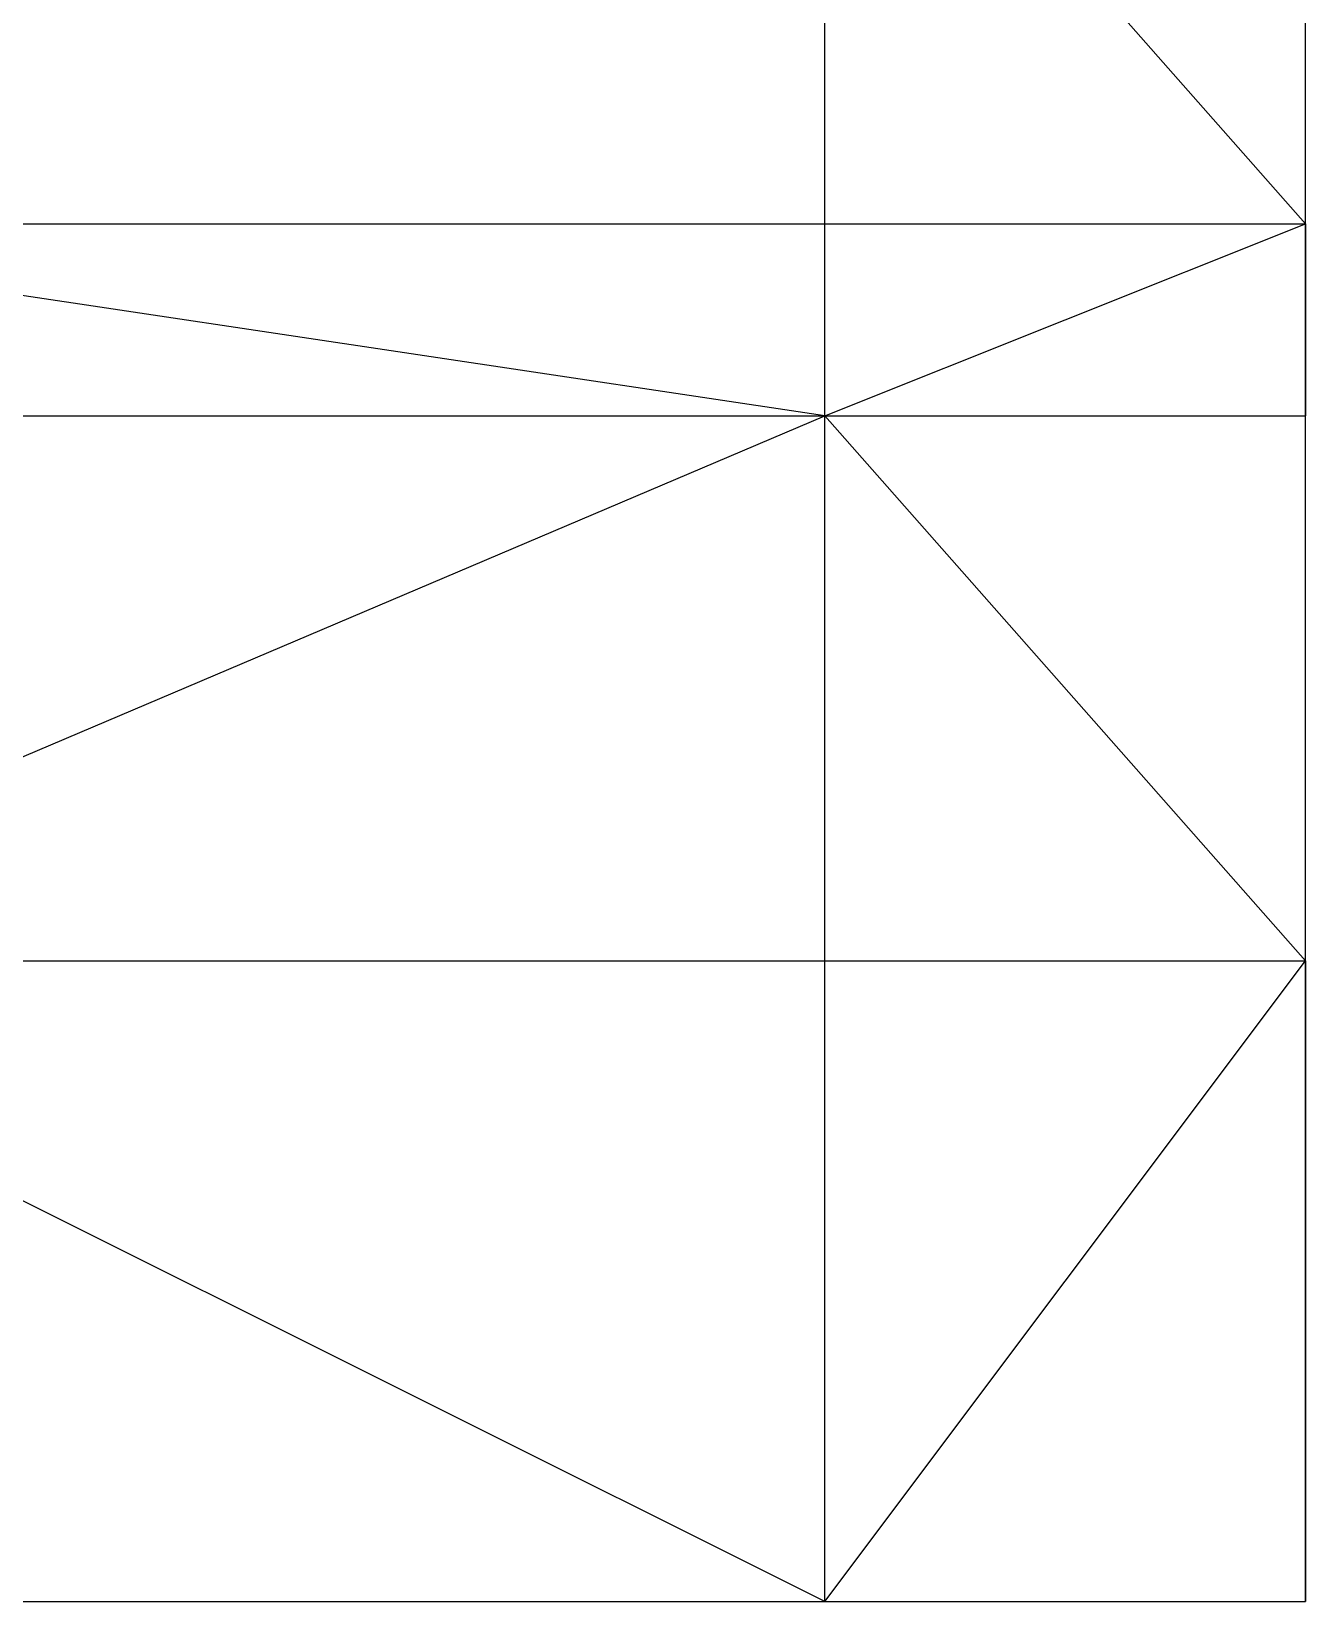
# Model space of a CAD drawing. Header units: metres. Extents: x 0 to 30, y 0 to 40.
# Drawn here: x 22.05 to 30, y 0 to 9.8 of the extents above; entities that cross this region are included whole.
import ezdxf

# ---------------------------------------------------------------- set-up
doc = ezdxf.new("R2010")
doc.units = ezdxf.units.M
for name, color, linetype in [('beam_x', 3, 'Continuous'), ('beam_y', 4, 'Continuous'), ('brace_xz', 1, 'Continuous'), ('brace_yz', 1, 'Continuous'), ('column', 7, 'Continuous'), ('core_brace_yz', 5, 'Continuous'), ('floor_brace', 6, 'Continuous')]:
    doc.layers.add(name, color=color, linetype=linetype)

msp = doc.modelspace()

# ---------------------------------------------------------------- linework, layer by layer
at = {"layer": 'beam_x'}
for p, q in [((19, 8.6), (27, 8.6)), ((19, 8.6, 9), (27, 8.6, 9)), ((19, 8.6, 15), (27, 8.6, 15)), ((19, 8.6, 21), (27, 8.6, 21)), ((19, 8.6, 27), (27, 8.6, 27)), ((19, 8.6, 33), (27, 8.6, 33)), ((19, 8.6, 39), (27, 8.6, 39)), ((19, 8.6, 45), (27, 8.6, 45)), ((19, 8.6, 51), (27, 8.6, 51)), ((19, 8.6, 57), (27, 8.6, 57)), ((19, 8.6, 63), (27, 8.6, 63)), ((19, 8.6, 69), (27, 8.6, 69)), ((19, 8.6, 75), (27, 8.6, 75)), ((19, 8.6, 81), (27, 8.6, 81)), ((19, 8.6, 87), (27, 8.6, 87)), ((19, 8.6, 93), (27, 8.6, 93)), ((19, 8.6, 99), (27, 8.6, 99)), ((19, 8.6, 105), (27, 8.6, 105)), ((19, 8.6, 111), (27, 8.6, 111)), ((19, 8.6, 117), (27, 8.6, 117)), ((19, 8.6, 123), (27, 8.6, 123)), ((19, 8.6, 129), (27, 8.6, 129)), ((19, 8.6, 135), (27, 8.6, 135)), ((19, 8.6, 141), (27, 8.6, 141)), ((19, 8.6, 147), (27, 8.6, 147)), ((19, 8.6, 153), (27, 8.6, 153)), ((27, 8.6), (30, 8.6)), ((27, 8.6, 9), (30, 8.6, 9)), ((27, 8.6, 15), (30, 8.6, 15)), ((27, 8.6, 21), (30, 8.6, 21)), ((27, 8.6, 27), (30, 8.6, 27)), ((27, 8.6, 33), (30, 8.6, 33)), ((27, 8.6, 39), (30, 8.6, 39)), ((27, 8.6, 45), (30, 8.6, 45)), ((27, 8.6, 51), (30, 8.6, 51)), ((27, 8.6, 57), (30, 8.6, 57)), ((27, 8.6, 63), (30, 8.6, 63)), ((27, 8.6, 69), (30, 8.6, 69)), ((27, 8.6, 75), (30, 8.6, 75)), ((27, 8.6, 81), (30, 8.6, 81)), ((27, 8.6, 87), (30, 8.6, 87)), ((27, 8.6, 93), (30, 8.6, 93)), ((27, 8.6, 99), (30, 8.6, 99)), ((27, 8.6, 105), (30, 8.6, 105)), ((27, 8.6, 111), (30, 8.6, 111)), ((27, 8.6, 117), (30, 8.6, 117)), ((27, 8.6, 123), (30, 8.6, 123)), ((27, 8.6, 129), (30, 8.6, 129)), ((27, 8.6, 135), (30, 8.6, 135)), ((27, 8.6, 141), (30, 8.6, 141)), ((27, 8.6, 147), (30, 8.6, 147)), ((27, 8.6, 153), (30, 8.6, 153)), ((19, 7.4), (27, 7.4)), ((19, 7.4, 9), (27, 7.4, 9)), ((19, 7.4, 15), (27, 7.4, 15)), ((19, 7.4, 21), (27, 7.4, 21)), ((19, 7.4, 27), (27, 7.4, 27)), ((19, 7.4, 33), (27, 7.4, 33)), ((19, 7.4, 39), (27, 7.4, 39)), ((19, 7.4, 45), (27, 7.4, 45)), ((19, 7.4, 51), (27, 7.4, 51)), ((19, 7.4, 57), (27, 7.4, 57)), ((19, 7.4, 63), (27, 7.4, 63)), ((19, 7.4, 69), (27, 7.4, 69)), ((19, 7.4, 75), (27, 7.4, 75)), ((19, 7.4, 81), (27, 7.4, 81)), ((19, 7.4, 87), (27, 7.4, 87)), ((19, 7.4, 93), (27, 7.4, 93)), ((19, 7.4, 99), (27, 7.4, 99)), ((19, 7.4, 105), (27, 7.4, 105)), ((19, 7.4, 111), (27, 7.4, 111)), ((19, 7.4, 117), (27, 7.4, 117)), ((19, 7.4, 123), (27, 7.4, 123)), ((19, 7.4, 129), (27, 7.4, 129)), ((19, 7.4, 135), (27, 7.4, 135)), ((19, 7.4, 141), (27, 7.4, 141)), ((19, 7.4, 147), (27, 7.4, 147)), ((19, 7.4, 153), (27, 7.4, 153)), ((27, 7.4), (30, 7.4)), ((27, 7.4, 9), (30, 7.4, 9)), ((27, 7.4, 15), (30, 7.4, 15)), ((27, 7.4, 21), (30, 7.4, 21)), ((27, 7.4, 27), (30, 7.4, 27)), ((27, 7.4, 33), (30, 7.4, 33)), ((27, 7.4, 39), (30, 7.4, 39)), ((27, 7.4, 45), (30, 7.4, 45)), ((27, 7.4, 51), (30, 7.4, 51)), ((27, 7.4, 57), (30, 7.4, 57)), ((27, 7.4, 63), (30, 7.4, 63)), ((27, 7.4, 69), (30, 7.4, 69)), ((27, 7.4, 75), (30, 7.4, 75)), ((27, 7.4, 81), (30, 7.4, 81)), ((27, 7.4, 87), (30, 7.4, 87)), ((27, 7.4, 93), (30, 7.4, 93)), ((27, 7.4, 99), (30, 7.4, 99)), ((27, 7.4, 105), (30, 7.4, 105)), ((27, 7.4, 111), (30, 7.4, 111)), ((27, 7.4, 117), (30, 7.4, 117)), ((27, 7.4, 123), (30, 7.4, 123)), ((27, 7.4, 129), (30, 7.4, 129)), ((27, 7.4, 135), (30, 7.4, 135)), ((27, 7.4, 141), (30, 7.4, 141)), ((27, 7.4, 147), (30, 7.4, 147)), ((27, 7.4, 153), (30, 7.4, 153)), ((19, 4), (27, 4)), ((19, 4, 9), (27, 4, 9)), ((19, 4, 15), (27, 4, 15)), ((19, 4, 21), (27, 4, 21)), ((19, 4, 27), (27, 4, 27)), ((19, 4, 33), (27, 4, 33)), ((19, 4, 39), (27, 4, 39)), ((19, 4, 45), (27, 4, 45)), ((19, 4, 51), (27, 4, 51)), ((19, 4, 57), (27, 4, 57)), ((19, 4, 63), (27, 4, 63)), ((19, 4, 69), (27, 4, 69)), ((19, 4, 75), (27, 4, 75)), ((19, 4, 81), (27, 4, 81)), ((19, 4, 87), (27, 4, 87)), ((19, 4, 93), (27, 4, 93)), ((19, 4, 99), (27, 4, 99)), ((19, 4, 105), (27, 4, 105)), ((19, 4, 111), (27, 4, 111)), ((19, 4, 117), (27, 4, 117)), ((19, 4, 123), (27, 4, 123)), ((19, 4, 129), (27, 4, 129)), ((19, 4, 135), (27, 4, 135)), ((19, 4, 141), (27, 4, 141)), ((19, 4, 147), (27, 4, 147)), ((19, 4, 153), (27, 4, 153)), ((27, 4), (30, 4)), ((27, 4, 9), (30, 4, 9)), ((27, 4, 15), (30, 4, 15)), ((27, 4, 21), (30, 4, 21)), ((27, 4, 27), (30, 4, 27)), ((27, 4, 33), (30, 4, 33)), ((27, 4, 39), (30, 4, 39)), ((27, 4, 45), (30, 4, 45)), ((27, 4, 51), (30, 4, 51)), ((27, 4, 57), (30, 4, 57)), ((27, 4, 63), (30, 4, 63)), ((27, 4, 69), (30, 4, 69)), ((27, 4, 75), (30, 4, 75)), ((27, 4, 81), (30, 4, 81)), ((27, 4, 87), (30, 4, 87)), ((27, 4, 93), (30, 4, 93)), ((27, 4, 99), (30, 4, 99)), ((27, 4, 105), (30, 4, 105)), ((27, 4, 111), (30, 4, 111)), ((27, 4, 117), (30, 4, 117)), ((27, 4, 123), (30, 4, 123)), ((27, 4, 129), (30, 4, 129)), ((27, 4, 135), (30, 4, 135)), ((27, 4, 141), (30, 4, 141)), ((27, 4, 147), (30, 4, 147)), ((27, 4, 153), (30, 4, 153)), ((19, 0), (27, 0)), ((19, 0, 9), (27, 0, 9)), ((19, 0, 15), (27, 0, 15)), ((19, 0, 21), (27, 0, 21)), ((19, 0, 27), (27, 0, 27)), ((19, 0, 33), (27, 0, 33)), ((19, 0, 39), (27, 0, 39)), ((19, 0, 45), (27, 0, 45)), ((19, 0, 51), (27, 0, 51)), ((19, 0, 57), (27, 0, 57)), ((19, 0, 63), (27, 0, 63)), ((19, 0, 69), (27, 0, 69)), ((19, 0, 75), (27, 0, 75)), ((19, 0, 81), (27, 0, 81)), ((19, 0, 87), (27, 0, 87)), ((19, 0, 93), (27, 0, 93)), ((19, 0, 99), (27, 0, 99)), ((19, 0, 105), (27, 0, 105)), ((19, 0, 111), (27, 0, 111)), ((19, 0, 117), (27, 0, 117)), ((19, 0, 123), (27, 0, 123)), ((19, 0, 129), (27, 0, 129)), ((19, 0, 135), (27, 0, 135)), ((19, 0, 141), (27, 0, 141)), ((19, 0, 147), (27, 0, 147)), ((19, 0, 153), (27, 0, 153)), ((27, 0), (30, 0)), ((27, 0, 9), (30, 0, 9)), ((27, 0, 15), (30, 0, 15)), ((27, 0, 21), (30, 0, 21)), ((27, 0, 27), (30, 0, 27)), ((27, 0, 33), (30, 0, 33)), ((27, 0, 39), (30, 0, 39)), ((27, 0, 45), (30, 0, 45)), ((27, 0, 51), (30, 0, 51)), ((27, 0, 57), (30, 0, 57)), ((27, 0, 63), (30, 0, 63)), ((27, 0, 69), (30, 0, 69)), ((27, 0, 75), (30, 0, 75)), ((27, 0, 81), (30, 0, 81)), ((27, 0, 87), (30, 0, 87)), ((27, 0, 93), (30, 0, 93)), ((27, 0, 99), (30, 0, 99)), ((27, 0, 105), (30, 0, 105)), ((27, 0, 111), (30, 0, 111)), ((27, 0, 117), (30, 0, 117)), ((27, 0, 123), (30, 0, 123)), ((27, 0, 129), (30, 0, 129)), ((27, 0, 135), (30, 0, 135)), ((27, 0, 141), (30, 0, 141)), ((27, 0, 147), (30, 0, 147)), ((27, 0, 153), (30, 0, 153))]:
    msp.add_line(p, q, dxfattribs=at)
at = {"layer": 'beam_y'}
for p, q in [((27, 8.6), (27, 12)), ((27, 8.6, 9), (27, 12, 9)), ((27, 8.6, 15), (27, 12, 15)), ((27, 8.6, 21), (27, 12, 21)), ((27, 8.6, 27), (27, 12, 27)), ((27, 8.6, 33), (27, 12, 33)), ((27, 8.6, 39), (27, 12, 39)), ((27, 8.6, 45), (27, 12, 45)), ((27, 8.6, 51), (27, 12, 51)), ((27, 8.6, 57), (27, 12, 57)), ((27, 8.6, 63), (27, 12, 63)), ((27, 8.6, 69), (27, 12, 69)), ((27, 8.6, 75), (27, 12, 75)), ((27, 8.6, 81), (27, 12, 81)), ((27, 8.6, 87), (27, 12, 87)), ((27, 8.6, 93), (27, 12, 93)), ((27, 8.6, 99), (27, 12, 99)), ((27, 8.6, 105), (27, 12, 105)), ((27, 8.6, 111), (27, 12, 111)), ((27, 8.6, 117), (27, 12, 117)), ((27, 8.6, 123), (27, 12, 123)), ((27, 8.6, 129), (27, 12, 129)), ((27, 8.6, 135), (27, 12, 135)), ((27, 8.6, 141), (27, 12, 141)), ((27, 8.6, 147), (27, 12, 147)), ((27, 8.6, 153), (27, 12, 153)), ((30, 8.6), (30, 12)), ((30, 8.6, 9), (30, 12, 9)), ((30, 8.6, 15), (30, 12, 15)), ((30, 8.6, 21), (30, 12, 21)), ((30, 8.6, 27), (30, 12, 27)), ((30, 8.6, 33), (30, 12, 33)), ((30, 8.6, 39), (30, 12, 39)), ((30, 8.6, 45), (30, 12, 45)), ((30, 8.6, 51), (30, 12, 51)), ((30, 8.6, 57), (30, 12, 57)), ((30, 8.6, 63), (30, 12, 63)), ((30, 8.6, 69), (30, 12, 69)), ((30, 8.6, 75), (30, 12, 75)), ((30, 8.6, 81), (30, 12, 81)), ((30, 8.6, 87), (30, 12, 87)), ((30, 8.6, 93), (30, 12, 93)), ((30, 8.6, 99), (30, 12, 99)), ((30, 8.6, 105), (30, 12, 105)), ((30, 8.6, 111), (30, 12, 111)), ((30, 8.6, 117), (30, 12, 117)), ((30, 8.6, 123), (30, 12, 123)), ((30, 8.6, 129), (30, 12, 129)), ((30, 8.6, 135), (30, 12, 135)), ((30, 8.6, 141), (30, 12, 141)), ((30, 8.6, 147), (30, 12, 147)), ((30, 8.6, 153), (30, 12, 153)), ((27, 7.4), (27, 8.6)), ((27, 7.4, 9), (27, 8.6, 9)), ((27, 7.4, 15), (27, 8.6, 15)), ((27, 7.4, 21), (27, 8.6, 21)), ((27, 7.4, 27), (27, 8.6, 27)), ((27, 7.4, 33), (27, 8.6, 33)), ((27, 7.4, 39), (27, 8.6, 39)), ((27, 7.4, 45), (27, 8.6, 45)), ((27, 7.4, 51), (27, 8.6, 51)), ((27, 7.4, 57), (27, 8.6, 57)), ((27, 7.4, 63), (27, 8.6, 63)), ((27, 7.4, 69), (27, 8.6, 69)), ((27, 7.4, 75), (27, 8.6, 75)), ((27, 7.4, 81), (27, 8.6, 81)), ((27, 7.4, 87), (27, 8.6, 87)), ((27, 7.4, 93), (27, 8.6, 93)), ((27, 7.4, 99), (27, 8.6, 99)), ((27, 7.4, 105), (27, 8.6, 105)), ((27, 7.4, 111), (27, 8.6, 111)), ((27, 7.4, 117), (27, 8.6, 117)), ((27, 7.4, 123), (27, 8.6, 123)), ((27, 7.4, 129), (27, 8.6, 129)), ((27, 7.4, 135), (27, 8.6, 135)), ((27, 7.4, 141), (27, 8.6, 141)), ((27, 7.4, 147), (27, 8.6, 147)), ((27, 7.4, 153), (27, 8.6, 153)), ((30, 7.4), (30, 8.6)), ((30, 7.4, 9), (30, 8.6, 9)), ((30, 7.4, 15), (30, 8.6, 15)), ((30, 7.4, 21), (30, 8.6, 21)), ((30, 7.4, 27), (30, 8.6, 27)), ((30, 7.4, 33), (30, 8.6, 33)), ((30, 7.4, 39), (30, 8.6, 39)), ((30, 7.4, 45), (30, 8.6, 45)), ((30, 7.4, 51), (30, 8.6, 51)), ((30, 7.4, 57), (30, 8.6, 57)), ((30, 7.4, 63), (30, 8.6, 63)), ((30, 7.4, 69), (30, 8.6, 69)), ((30, 7.4, 75), (30, 8.6, 75)), ((30, 7.4, 81), (30, 8.6, 81)), ((30, 7.4, 87), (30, 8.6, 87)), ((30, 7.4, 93), (30, 8.6, 93)), ((30, 7.4, 99), (30, 8.6, 99)), ((30, 7.4, 105), (30, 8.6, 105)), ((30, 7.4, 111), (30, 8.6, 111)), ((30, 7.4, 117), (30, 8.6, 117)), ((30, 7.4, 123), (30, 8.6, 123)), ((30, 7.4, 129), (30, 8.6, 129)), ((30, 7.4, 135), (30, 8.6, 135)), ((30, 7.4, 141), (30, 8.6, 141)), ((30, 7.4, 147), (30, 8.6, 147)), ((30, 7.4, 153), (30, 8.6, 153)), ((27, 4), (27, 7.4)), ((27, 4, 9), (27, 7.4, 9)), ((27, 4, 15), (27, 7.4, 15)), ((27, 4, 21), (27, 7.4, 21)), ((27, 4, 27), (27, 7.4, 27)), ((27, 4, 33), (27, 7.4, 33)), ((27, 4, 39), (27, 7.4, 39)), ((27, 4, 45), (27, 7.4, 45)), ((27, 4, 51), (27, 7.4, 51)), ((27, 4, 57), (27, 7.4, 57)), ((27, 4, 63), (27, 7.4, 63)), ((27, 4, 69), (27, 7.4, 69)), ((27, 4, 75), (27, 7.4, 75)), ((27, 4, 81), (27, 7.4, 81)), ((27, 4, 87), (27, 7.4, 87)), ((27, 4, 93), (27, 7.4, 93)), ((27, 4, 99), (27, 7.4, 99)), ((27, 4, 105), (27, 7.4, 105)), ((27, 4, 111), (27, 7.4, 111)), ((27, 4, 117), (27, 7.4, 117)), ((27, 4, 123), (27, 7.4, 123)), ((27, 4, 129), (27, 7.4, 129)), ((27, 4, 135), (27, 7.4, 135)), ((27, 4, 141), (27, 7.4, 141)), ((27, 4, 147), (27, 7.4, 147)), ((27, 4, 153), (27, 7.4, 153)), ((30, 4), (30, 7.4)), ((30, 4, 9), (30, 7.4, 9)), ((30, 4, 15), (30, 7.4, 15)), ((30, 4, 21), (30, 7.4, 21)), ((30, 4, 27), (30, 7.4, 27)), ((30, 4, 33), (30, 7.4, 33)), ((30, 4, 39), (30, 7.4, 39)), ((30, 4, 45), (30, 7.4, 45)), ((30, 4, 51), (30, 7.4, 51)), ((30, 4, 57), (30, 7.4, 57)), ((30, 4, 63), (30, 7.4, 63)), ((30, 4, 69), (30, 7.4, 69)), ((30, 4, 75), (30, 7.4, 75)), ((30, 4, 81), (30, 7.4, 81)), ((30, 4, 87), (30, 7.4, 87)), ((30, 4, 93), (30, 7.4, 93)), ((30, 4, 99), (30, 7.4, 99)), ((30, 4, 105), (30, 7.4, 105)), ((30, 4, 111), (30, 7.4, 111)), ((30, 4, 117), (30, 7.4, 117)), ((30, 4, 123), (30, 7.4, 123)), ((30, 4, 129), (30, 7.4, 129)), ((30, 4, 135), (30, 7.4, 135)), ((30, 4, 141), (30, 7.4, 141)), ((30, 4, 147), (30, 7.4, 147)), ((30, 4, 153), (30, 7.4, 153)), ((27, 0), (27, 4)), ((27, 0, 9), (27, 4, 9)), ((27, 0, 15), (27, 4, 15)), ((27, 0, 21), (27, 4, 21)), ((27, 0, 27), (27, 4, 27)), ((27, 0, 33), (27, 4, 33)), ((27, 0, 39), (27, 4, 39)), ((27, 0, 45), (27, 4, 45)), ((27, 0, 51), (27, 4, 51)), ((27, 0, 57), (27, 4, 57)), ((27, 0, 63), (27, 4, 63)), ((27, 0, 69), (27, 4, 69)), ((27, 0, 75), (27, 4, 75)), ((27, 0, 81), (27, 4, 81)), ((27, 0, 87), (27, 4, 87)), ((27, 0, 93), (27, 4, 93)), ((27, 0, 99), (27, 4, 99)), ((27, 0, 105), (27, 4, 105)), ((27, 0, 111), (27, 4, 111)), ((27, 0, 117), (27, 4, 117)), ((27, 0, 123), (27, 4, 123)), ((27, 0, 129), (27, 4, 129)), ((27, 0, 135), (27, 4, 135)), ((27, 0, 141), (27, 4, 141)), ((27, 0, 147), (27, 4, 147)), ((27, 0, 153), (27, 4, 153)), ((30, 0), (30, 4)), ((30, 0, 9), (30, 4, 9)), ((30, 0, 15), (30, 4, 15)), ((30, 0, 21), (30, 4, 21)), ((30, 0, 27), (30, 4, 27)), ((30, 0, 33), (30, 4, 33)), ((30, 0, 39), (30, 4, 39)), ((30, 0, 45), (30, 4, 45)), ((30, 0, 51), (30, 4, 51)), ((30, 0, 57), (30, 4, 57)), ((30, 0, 63), (30, 4, 63)), ((30, 0, 69), (30, 4, 69)), ((30, 0, 75), (30, 4, 75)), ((30, 0, 81), (30, 4, 81)), ((30, 0, 87), (30, 4, 87)), ((30, 0, 93), (30, 4, 93)), ((30, 0, 99), (30, 4, 99)), ((30, 0, 105), (30, 4, 105)), ((30, 0, 111), (30, 4, 111)), ((30, 0, 117), (30, 4, 117)), ((30, 0, 123), (30, 4, 123)), ((30, 0, 129), (30, 4, 129)), ((30, 0, 135), (30, 4, 135)), ((30, 0, 141), (30, 4, 141)), ((30, 0, 147), (30, 4, 147)), ((30, 0, 153), (30, 4, 153))]:
    msp.add_line(p, q, dxfattribs=at)
at = {"layer": 'brace_xz'}
for p, q in [((27, 0), (30, 0, 9)), ((27, 0, 39), (30, 0, 45)), ((27, 0, 75), (30, 0, 81)), ((27, 0, 111), (30, 0, 117)), ((27, 0, 147), (30, 0, 153))]:
    msp.add_line(p, q, dxfattribs=at)
at = {"layer": 'brace_yz'}
for p, q in [((30, 4), (30, 0, 9)), ((30, 4, 51), (30, 0, 57)), ((30, 4, 99), (30, 0, 105)), ((30, 4, 147), (30, 0, 153))]:
    msp.add_line(p, q, dxfattribs=at)
at = {"layer": 'column'}
for p, q in [((27, 8.6), (27, 8.6, 9)), ((27, 8.6, 9), (27, 8.6, 15)), ((27, 8.6, 15), (27, 8.6, 21)), ((27, 8.6, 21), (27, 8.6, 27)), ((27, 8.6, 27), (27, 8.6, 33)), ((27, 8.6, 33), (27, 8.6, 39)), ((27, 8.6, 39), (27, 8.6, 45)), ((27, 8.6, 45), (27, 8.6, 51)), ((27, 8.6, 51), (27, 8.6, 57)), ((27, 8.6, 57), (27, 8.6, 63)), ((27, 8.6, 63), (27, 8.6, 69)), ((27, 8.6, 69), (27, 8.6, 75)), ((27, 8.6, 75), (27, 8.6, 81)), ((27, 8.6, 81), (27, 8.6, 87)), ((27, 8.6, 87), (27, 8.6, 93)), ((27, 8.6, 93), (27, 8.6, 99)), ((27, 8.6, 99), (27, 8.6, 105)), ((27, 8.6, 105), (27, 8.6, 111)), ((27, 8.6, 111), (27, 8.6, 117)), ((27, 8.6, 117), (27, 8.6, 123)), ((27, 8.6, 123), (27, 8.6, 129)), ((27, 8.6, 129), (27, 8.6, 135)), ((27, 8.6, 135), (27, 8.6, 141)), ((27, 8.6, 141), (27, 8.6, 147)), ((27, 8.6, 147), (27, 8.6, 153)), ((30, 8.6), (30, 8.6, 9)), ((30, 8.6, 9), (30, 8.6, 15)), ((30, 8.6, 15), (30, 8.6, 21)), ((30, 8.6, 21), (30, 8.6, 27)), ((30, 8.6, 27), (30, 8.6, 33)), ((30, 8.6, 33), (30, 8.6, 39)), ((30, 8.6, 39), (30, 8.6, 45)), ((30, 8.6, 45), (30, 8.6, 51)), ((30, 8.6, 51), (30, 8.6, 57)), ((30, 8.6, 57), (30, 8.6, 63)), ((30, 8.6, 63), (30, 8.6, 69)), ((30, 8.6, 69), (30, 8.6, 75)), ((30, 8.6, 75), (30, 8.6, 81)), ((30, 8.6, 81), (30, 8.6, 87)), ((30, 8.6, 87), (30, 8.6, 93)), ((30, 8.6, 93), (30, 8.6, 99)), ((30, 8.6, 99), (30, 8.6, 105)), ((30, 8.6, 105), (30, 8.6, 111)), ((30, 8.6, 111), (30, 8.6, 117)), ((30, 8.6, 117), (30, 8.6, 123)), ((30, 8.6, 123), (30, 8.6, 129)), ((30, 8.6, 129), (30, 8.6, 135)), ((30, 8.6, 135), (30, 8.6, 141)), ((30, 8.6, 141), (30, 8.6, 147)), ((30, 8.6, 147), (30, 8.6, 153)), ((27, 7.4), (27, 7.4, 9)), ((27, 7.4, 9), (27, 7.4, 15)), ((27, 7.4, 15), (27, 7.4, 21)), ((27, 7.4, 21), (27, 7.4, 27)), ((27, 7.4, 27), (27, 7.4, 33)), ((27, 7.4, 33), (27, 7.4, 39)), ((27, 7.4, 39), (27, 7.4, 45)), ((27, 7.4, 45), (27, 7.4, 51)), ((27, 7.4, 51), (27, 7.4, 57)), ((27, 7.4, 57), (27, 7.4, 63)), ((27, 7.4, 63), (27, 7.4, 69)), ((27, 7.4, 69), (27, 7.4, 75)), ((27, 7.4, 75), (27, 7.4, 81)), ((27, 7.4, 81), (27, 7.4, 87)), ((27, 7.4, 87), (27, 7.4, 93)), ((27, 7.4, 93), (27, 7.4, 99)), ((27, 7.4, 99), (27, 7.4, 105)), ((27, 7.4, 105), (27, 7.4, 111)), ((27, 7.4, 111), (27, 7.4, 117)), ((27, 7.4, 117), (27, 7.4, 123)), ((27, 7.4, 123), (27, 7.4, 129)), ((27, 7.4, 129), (27, 7.4, 135)), ((27, 7.4, 135), (27, 7.4, 141)), ((27, 7.4, 141), (27, 7.4, 147)), ((27, 7.4, 147), (27, 7.4, 153)), ((30, 7.4), (30, 7.4, 9)), ((30, 7.4, 9), (30, 7.4, 15)), ((30, 7.4, 15), (30, 7.4, 21)), ((30, 7.4, 21), (30, 7.4, 27)), ((30, 7.4, 27), (30, 7.4, 33)), ((30, 7.4, 33), (30, 7.4, 39)), ((30, 7.4, 39), (30, 7.4, 45)), ((30, 7.4, 45), (30, 7.4, 51)), ((30, 7.4, 51), (30, 7.4, 57)), ((30, 7.4, 57), (30, 7.4, 63)), ((30, 7.4, 63), (30, 7.4, 69)), ((30, 7.4, 69), (30, 7.4, 75)), ((30, 7.4, 75), (30, 7.4, 81)), ((30, 7.4, 81), (30, 7.4, 87)), ((30, 7.4, 87), (30, 7.4, 93)), ((30, 7.4, 93), (30, 7.4, 99)), ((30, 7.4, 99), (30, 7.4, 105)), ((30, 7.4, 105), (30, 7.4, 111)), ((30, 7.4, 111), (30, 7.4, 117)), ((30, 7.4, 117), (30, 7.4, 123)), ((30, 7.4, 123), (30, 7.4, 129)), ((30, 7.4, 129), (30, 7.4, 135)), ((30, 7.4, 135), (30, 7.4, 141)), ((30, 7.4, 141), (30, 7.4, 147)), ((30, 7.4, 147), (30, 7.4, 153)), ((27, 4), (27, 4, 9)), ((27, 4, 9), (27, 4, 15)), ((27, 4, 15), (27, 4, 21)), ((27, 4, 21), (27, 4, 27)), ((27, 4, 27), (27, 4, 33)), ((27, 4, 33), (27, 4, 39)), ((27, 4, 39), (27, 4, 45)), ((27, 4, 45), (27, 4, 51)), ((27, 4, 51), (27, 4, 57)), ((27, 4, 57), (27, 4, 63)), ((27, 4, 63), (27, 4, 69)), ((27, 4, 69), (27, 4, 75)), ((27, 4, 75), (27, 4, 81)), ((27, 4, 81), (27, 4, 87)), ((27, 4, 87), (27, 4, 93)), ((27, 4, 93), (27, 4, 99)), ((27, 4, 99), (27, 4, 105)), ((27, 4, 105), (27, 4, 111)), ((27, 4, 111), (27, 4, 117)), ((27, 4, 117), (27, 4, 123)), ((27, 4, 123), (27, 4, 129)), ((27, 4, 129), (27, 4, 135)), ((27, 4, 135), (27, 4, 141)), ((27, 4, 141), (27, 4, 147)), ((27, 4, 147), (27, 4, 153)), ((30, 4), (30, 4, 9)), ((30, 4, 9), (30, 4, 15)), ((30, 4, 15), (30, 4, 21)), ((30, 4, 21), (30, 4, 27)), ((30, 4, 27), (30, 4, 33)), ((30, 4, 33), (30, 4, 39)), ((30, 4, 39), (30, 4, 45)), ((30, 4, 45), (30, 4, 51)), ((30, 4, 51), (30, 4, 57)), ((30, 4, 57), (30, 4, 63)), ((30, 4, 63), (30, 4, 69)), ((30, 4, 69), (30, 4, 75)), ((30, 4, 75), (30, 4, 81)), ((30, 4, 81), (30, 4, 87)), ((30, 4, 87), (30, 4, 93)), ((30, 4, 93), (30, 4, 99)), ((30, 4, 99), (30, 4, 105)), ((30, 4, 105), (30, 4, 111)), ((30, 4, 111), (30, 4, 117)), ((30, 4, 117), (30, 4, 123)), ((30, 4, 123), (30, 4, 129)), ((30, 4, 129), (30, 4, 135)), ((30, 4, 135), (30, 4, 141)), ((30, 4, 141), (30, 4, 147)), ((30, 4, 147), (30, 4, 153)), ((27, 0), (27, 0, 9)), ((27, 0, 9), (27, 0, 15)), ((27, 0, 15), (27, 0, 21)), ((27, 0, 21), (27, 0, 27)), ((27, 0, 27), (27, 0, 33)), ((27, 0, 33), (27, 0, 39)), ((27, 0, 39), (27, 0, 45)), ((27, 0, 45), (27, 0, 51)), ((27, 0, 51), (27, 0, 57)), ((27, 0, 57), (27, 0, 63)), ((27, 0, 63), (27, 0, 69)), ((27, 0, 69), (27, 0, 75)), ((27, 0, 75), (27, 0, 81)), ((27, 0, 81), (27, 0, 87)), ((27, 0, 87), (27, 0, 93)), ((27, 0, 93), (27, 0, 99)), ((27, 0, 99), (27, 0, 105)), ((27, 0, 105), (27, 0, 111)), ((27, 0, 111), (27, 0, 117)), ((27, 0, 117), (27, 0, 123)), ((27, 0, 123), (27, 0, 129)), ((27, 0, 129), (27, 0, 135)), ((27, 0, 135), (27, 0, 141)), ((27, 0, 141), (27, 0, 147)), ((27, 0, 147), (27, 0, 153)), ((30, 0), (30, 0, 9)), ((30, 0, 9), (30, 0, 15)), ((30, 0, 15), (30, 0, 21)), ((30, 0, 21), (30, 0, 27)), ((30, 0, 27), (30, 0, 33)), ((30, 0, 33), (30, 0, 39)), ((30, 0, 39), (30, 0, 45)), ((30, 0, 45), (30, 0, 51)), ((30, 0, 51), (30, 0, 57)), ((30, 0, 57), (30, 0, 63)), ((30, 0, 63), (30, 0, 69)), ((30, 0, 69), (30, 0, 75)), ((30, 0, 75), (30, 0, 81)), ((30, 0, 81), (30, 0, 87)), ((30, 0, 87), (30, 0, 93)), ((30, 0, 93), (30, 0, 99)), ((30, 0, 99), (30, 0, 105)), ((30, 0, 105), (30, 0, 111)), ((30, 0, 111), (30, 0, 117)), ((30, 0, 117), (30, 0, 123)), ((30, 0, 123), (30, 0, 129)), ((30, 0, 129), (30, 0, 135)), ((30, 0, 135), (30, 0, 141)), ((30, 0, 141), (30, 0, 147)), ((30, 0, 147), (30, 0, 153))]:
    msp.add_line(p, q, dxfattribs=at)
at = {"layer": 'core_brace_yz'}
for p, q in [((30, 7.4), (30, 8.6, 9)), ((30, 8.6), (30, 7.4, 9)), ((30, 7.4, 9), (30, 8.6, 15)), ((30, 8.6, 9), (30, 7.4, 15)), ((30, 7.4, 15), (30, 8.6, 21)), ((30, 8.6, 15), (30, 7.4, 21)), ((30, 7.4, 21), (30, 8.6, 27)), ((30, 8.6, 21), (30, 7.4, 27)), ((30, 7.4, 27), (30, 8.6, 33)), ((30, 8.6, 27), (30, 7.4, 33)), ((30, 7.4, 33), (30, 8.6, 39)), ((30, 8.6, 33), (30, 7.4, 39)), ((30, 7.4, 39), (30, 8.6, 45)), ((30, 8.6, 39), (30, 7.4, 45)), ((30, 7.4, 45), (30, 8.6, 51)), ((30, 8.6, 45), (30, 7.4, 51)), ((30, 7.4, 51), (30, 8.6, 57)), ((30, 8.6, 51), (30, 7.4, 57)), ((30, 7.4, 57), (30, 8.6, 63)), ((30, 8.6, 57), (30, 7.4, 63)), ((30, 7.4, 63), (30, 8.6, 69)), ((30, 8.6, 63), (30, 7.4, 69)), ((30, 7.4, 69), (30, 8.6, 75)), ((30, 8.6, 69), (30, 7.4, 75)), ((30, 7.4, 75), (30, 8.6, 81)), ((30, 8.6, 75), (30, 7.4, 81)), ((30, 7.4, 81), (30, 8.6, 87)), ((30, 8.6, 81), (30, 7.4, 87)), ((30, 7.4, 87), (30, 8.6, 93)), ((30, 8.6, 87), (30, 7.4, 93)), ((30, 7.4, 93), (30, 8.6, 99)), ((30, 8.6, 93), (30, 7.4, 99)), ((30, 7.4, 99), (30, 8.6, 105)), ((30, 8.6, 99), (30, 7.4, 105)), ((30, 7.4, 105), (30, 8.6, 111)), ((30, 8.6, 105), (30, 7.4, 111)), ((30, 7.4, 111), (30, 8.6, 117)), ((30, 8.6, 111), (30, 7.4, 117)), ((30, 7.4, 117), (30, 8.6, 123)), ((30, 8.6, 117), (30, 7.4, 123)), ((30, 7.4, 123), (30, 8.6, 129)), ((30, 8.6, 123), (30, 7.4, 129)), ((30, 7.4, 129), (30, 8.6, 135)), ((30, 8.6, 129), (30, 7.4, 135)), ((30, 7.4, 135), (30, 8.6, 141)), ((30, 8.6, 135), (30, 7.4, 141)), ((30, 7.4, 141), (30, 8.6, 147)), ((30, 8.6, 141), (30, 7.4, 147)), ((30, 7.4, 147), (30, 8.6, 153)), ((30, 8.6, 147), (30, 7.4, 153))]:
    msp.add_line(p, q, dxfattribs=at)
at = {"layer": 'floor_brace'}
for p, q in [((30, 8.6), (27, 12)), ((30, 8.6, 75), (27, 12, 75)), ((30, 8.6, 147), (27, 12, 147)), ((27, 7.4), (19, 8.6)), ((27, 7.4, 75), (19, 8.6, 75)), ((27, 7.4, 147), (19, 8.6, 147)), ((27, 7.4), (30, 8.6)), ((27, 7.4, 75), (30, 8.6, 75)), ((27, 7.4, 147), (30, 8.6, 147)), ((19, 4), (27, 7.4)), ((19, 4, 75), (27, 7.4, 75)), ((19, 4, 147), (27, 7.4, 147)), ((30, 4), (27, 7.4)), ((30, 4, 75), (27, 7.4, 75)), ((30, 4, 147), (27, 7.4, 147)), ((27, 0), (19, 4)), ((27, 0, 75), (19, 4, 75)), ((27, 0, 147), (19, 4, 147)), ((27, 0), (30, 4)), ((27, 0, 75), (30, 4, 75)), ((27, 0, 147), (30, 4, 147))]:
    msp.add_line(p, q, dxfattribs=at)

doc.saveas('drawing.dxf')
